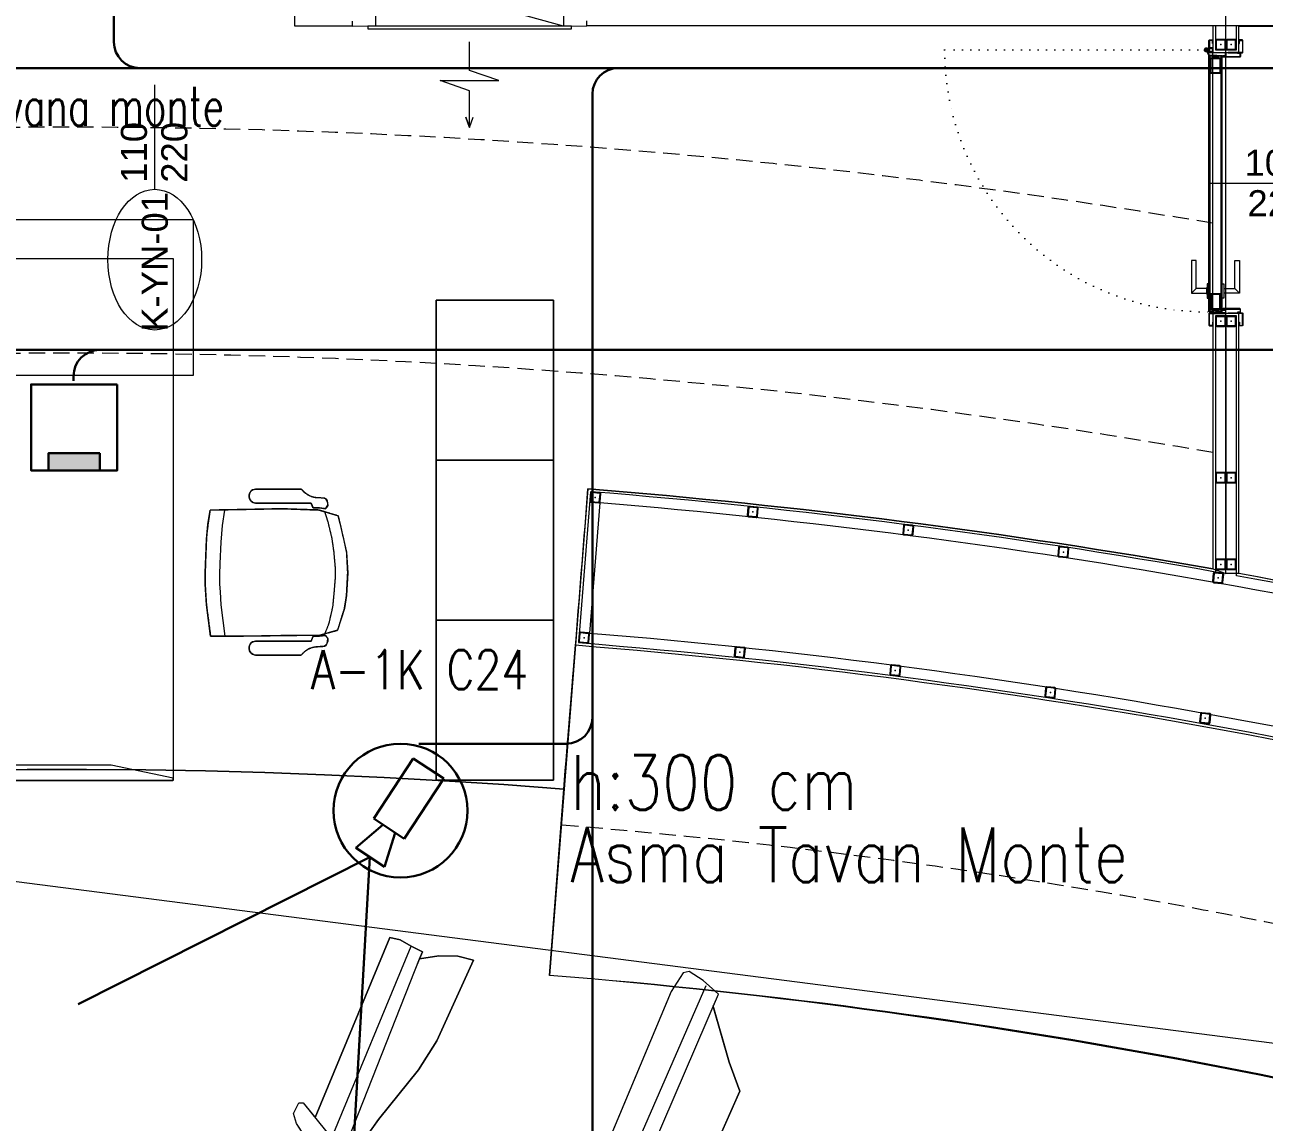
# Model space of a CAD drawing. Extents: x -2050 to 29725, y -1777 to 6820.
# Drawn here: x 4071.9 to 4547.2, y 1943 to 2363.6 of the extents above; entities that cross this region are included whole.
import ezdxf
from ezdxf.enums import TextEntityAlignment as Align

# ---------------------------------------------------------------- set-up
doc = ezdxf.new("R2010")
doc.units = 0
doc.header["$LTSCALE"] = 25
doc.header["$MEASUREMENT"] = 0
doc.linetypes.add('DOT2', pattern=[0.125, 0, -0.125])
doc.linetypes.add('HIDDEN', pattern=[0.375, 0.25, -0.125])
doc.layers.get('0').update_dxf_attribs({"color": 9, "lineweight": 9})
for name, color, linetype, lineweight in [('04', 9, 'Continuous', 9), ('05', 9, 'Continuous', 9), ('06B', 9, 'Continuous', 9), ('06C', 9, 'Continuous', 9), ('06D', 9, 'Continuous', 9), ('10', 9, 'Continuous', 9), ('11', 9, 'Continuous', 9), ('14', 9, 'Continuous', 9), ('20', 9, 'DOT2', 9), ('22', 8, 'Continuous', 9), ('32-ekipman', 9, 'Continuous', 9), ('40', 9, 'Continuous', 9), ('40B', 9, 'Continuous', 9), ('DATA TAVAN', 160, 'Continuous', 30), ('DATA YER', 30, 'Continuous', 30), ('E-DAHİLİ DOME KAMERA', 7, 'Continuous', 30), ('E-DAHİLİ KAMERA', 7, 'Continuous', 30), ('E-DÖŞEME (ŞAP İÇİ) PRİZ KUTUSU', 7, 'Continuous', 30), ('E-YAZI', 7, 'Continuous', 30)]:
    doc.layers.add(name, color=color, linetype=linetype, lineweight=lineweight)
doc.styles.add('Arial', font='arial.ttf', dxfattribs={"height": 2.5})
doc.styles.add('E-YAZI', font='txttw.shx')

# ---------------------------------------------------------------- blocks, each defined once
blk = doc.blocks.new('0_doorno')
blk.add_lwpolyline([(4.5, 0), (12.5, 0)])
blk.add_ellipse((-0.891, 0), major_axis=(-5.391, 0), ratio=0.666667)
at = {"style": 'Arial'}
blk.add_attdef('YUKSEKLIK', text='', height=2, dxfattribs=at).set_placement((5, 12.3), align=Align.TOP_LEFT)
blk.add_attdef('KAPINO', text='', height=2, dxfattribs=at).set_placement((0, 0), align=Align.MIDDLE)
blk.add_attdef('GENISLIK', text='', height=2, dxfattribs=at).set_placement((5, -3.789), align=Align.BOTTOM_LEFT)
blk = doc.blocks.new('Group-322-1')
for p, q in [((384781.331, 69370.2105), (384781.2966, 69370.1597)), ((384781.5743, 69369.9737), (384781.331, 69370.2105)), ((384781.2966, 69370.1597), (384781.2703, 69370.0916)), ((384781.2703, 69370.0916), (384781.2557, 69370.0172)), ((384781.2352, 69370.0373), (384781.1991, 69370.0045)), ((384781.2557, 69370.0172), (384781.2352, 69370.0373)), ((384781.1991, 69370.0045), (384781.1619, 69369.9731)), ((384781.784, 69369.4706), (384781.1997, 69370.004)), ((384781.9623, 69369.3941), (384781.2557, 69370.0169)), ((384781.2557, 69370.0169), (384781.2754, 69369.9991)), ((384781.1619, 69369.9731), (384781.1407, 69369.9383)), ((384781.1407, 69369.9383), (384781.6919, 69369.4347)), ((384781.6545, 69369.8691), (384781.5743, 69369.9737)), ((384781.7823, 69369.6607), (384781.6545, 69369.8691)), ((384781.9441, 69369.4245), (384781.7823, 69369.6607)), ((384781.6228, 69369.4109), (384781.7921, 69369.4695)), ((384781.7921, 69369.4695), (384781.8013, 69369.4647)), ((384781.8013, 69369.4647), (384781.8317, 69369.4193)), ((384781.8241, 69369.4453), (384781.8377, 69369.4563)), ((384781.8377, 69369.4563), (384781.862, 69369.4435)), ((384781.6183, 69369.395), (384781.6228, 69369.4109)), ((384781.8317, 69369.4193), (384781.8727, 69369.4049)), ((384781.862, 69369.4435), (384781.8993, 69369.4183)), ((384781.8993, 69369.4183), (384781.9205, 69369.3851)), ((384781.9863, 69369.3597), (384781.9441, 69369.4245)), ((384781.6494, 69369.3621), (384781.6183, 69369.395)), ((384781.6889, 69369.3595), (384781.6494, 69369.3621)), ((384781.7937, 69369.3845), (384781.6889, 69369.3595)), ((384781.7664, 69369.3807), (384781.9464, 69369.2177)), ((384781.8226, 69369.3912), (384781.7937, 69369.3845)), ((384781.8894, 69369.3631), (384781.8226, 69369.3912)), ((384781.9084, 69369.3622), (384781.8894, 69369.3631)), ((384781.9175, 69369.372), (384781.9084, 69369.3622)), ((384781.9205, 69369.3851), (384781.9175, 69369.372)), ((384781.9692, 69369.3081), (384781.9114, 69369.3606)), ((384781.9659, 69369.2362), (384781.97, 69369.3257)), ((384781.97, 69369.3257), (384781.9863, 69369.3597)), ((384781.9978, 69369.329), (384781.9767, 69369.3483)), ((384782.008, 69369.3088), (384781.9978, 69369.329)), ((384781.9625, 69369.2298), (384782.008, 69369.3088))]:
    blk.add_line(p, q)
blk.add_lwpolyline([(384781.331, 69370.2105), (384781.5743, 69369.9737), (384781.6545, 69369.8691), (384781.7823, 69369.6607), (384781.9441, 69369.4245), (384781.9863, 69369.3597), (384781.9796, 69369.3457), (384781.9978, 69369.329), (384782.008, 69369.3088), (384781.9659, 69369.2362), (384781.9464, 69369.2177), (384781.7687, 69369.3785), (384781.6889, 69369.3595), (384781.6494, 69369.3621), (384781.6183, 69369.395), (384781.6228, 69369.4109), (384781.6919, 69369.4347), (384781.1407, 69369.9383), (384781.1619, 69369.9731), (384781.1991, 69370.0045), (384781.2352, 69370.0373), (384781.2557, 69370.0169), (384781.2703, 69370.0916), (384781.2966, 69370.1597)], close=True)
blk = doc.blocks.new('Group-324-1')
for p, q in [((384781.7733, 69371.0498), (384781.7031, 69371.0121)), ((384782.5366, 69370.3335), (384781.7733, 69371.0498)), ((384781.7031, 69371.0121), (384781.6524, 69370.9735)), ((384782.4941, 69370.2883), (384781.7252, 69371.016)), ((384781.8057, 69371.015), (384782.0321, 69370.9999)), ((384782.0321, 69370.9999), (384782.1497, 69371.0007)), ((384782.1497, 69371.0007), (384782.6141, 69370.5571)), ((384781.6524, 69370.9735), (384781.6499, 69370.9499)), ((384781.6499, 69370.9499), (384781.7011, 69370.8824)), ((384781.7011, 69370.8824), (384782.4371, 69370.2063)), ((384782.6141, 69370.5571), (384782.5545, 69370.4624)), ((384782.5545, 69370.4624), (384782.5076, 69370.3596))]:
    blk.add_line(p, q)
blk.add_lwpolyline([(384782.6141, 69370.5571), (384782.1497, 69371.0007), (384782.0321, 69370.9999), (384781.8107, 69371.0146), (384781.7733, 69371.0498), (384781.7031, 69371.0121), (384781.6524, 69370.9735), (384781.6499, 69370.9499), (384781.7011, 69370.8824), (384782.4371, 69370.2063), (384782.5131, 69370.3555), (384782.5079, 69370.3604), (384782.5545, 69370.4624)], close=True)
blk = doc.blocks.new('p-audi_arac')
at = {"layer": '06D', "lineweight": 0, "flags": 128}
blk.add_lwpolyline([(695.6, 0.8), (-4.4, 0.8), (-4.4, 400.8), (695.6, 400.8)], close=True, dxfattribs=at)
at = {"layer": '04', "xscale": 100, "yscale": 100, "zscale": 100, "rotation": 117.1763778173342}
for name in ['Group-324-1', 'Group-322-1']:
    blk.add_blockref(name, (23745751.03, -31061967.79), dxfattribs=at)
blk = doc.blocks.new('Group-41-1')
for p, q in [((384804.5645, 69162.035), (384804.5645, 69161.585)), ((384805.1779, 69162.035), (384804.5645, 69162.035)), ((384805.1779, 69161.585), (384805.1779, 69162.035)), ((384804.5645, 69161.585), (384805.1779, 69161.585))]:
    blk.add_line(p, q)
at = {"flags": 128}
blk.add_lwpolyline([(384804.5645, 69162.035), (384805.1779, 69162.035), (384805.1779, 69161.585), (384804.5645, 69161.585)], close=True, dxfattribs=at)
blk = doc.blocks.new('Group-42-1')
at = {"layer": '05', "color": 7}
for p in [(-1.2267, 0), (-0.6133, 0), (0, 0)]:
    blk.add_blockref('Group-41-1', p, dxfattribs=at)
blk = doc.blocks.new('Group-258-1')
at = {"linetype": 'Continuous'}
for p, q in [((384800.0983, 69164.505), (384800.0936, 69164.5084)), ((384800.71, 69164.505), (384800.7146, 69164.5084)), ((384800.2257, 69164.3995), (384800.1668, 69164.4084)), ((384800.2892, 69164.3936), (384800.2257, 69164.3995)), ((384800.3717, 69164.3904), (384800.2892, 69164.3936)), ((384800.4137, 69164.389), (384800.3717, 69164.3904)), ((384800.4502, 69164.389), (384800.4137, 69164.389)), ((384800.4792, 69164.3908), (384800.4502, 69164.389)), ((384800.5299, 69164.394), (384800.4792, 69164.3908)), ((384800.5895, 69164.4019), (384800.5299, 69164.394)), ((384800.6491, 69164.4097), (384800.5895, 69164.4019))]:
    blk.add_line(p, q, dxfattribs=at)
at = {"linetype": 'Continuous', "flags": 128}
for points in [[(384800.0862, 69164.6997), (384800.0862, 69164.6409), (384800.0862, 69164.6409)], [(384800.722, 69164.6997), (384800.722, 69164.6409), (384800.722, 69164.6409)], [(384800.0862, 69164.6409), (384800.0862, 69164.5259), (384800.0862, 69164.6409)], [(384800.1395, 69164.5259), (384800.1395, 69164.6409), (384800.1395, 69164.6409)], [(384800.6687, 69164.5259), (384800.6687, 69164.6409), (384800.6687, 69164.6409)], [(384800.722, 69164.6409), (384800.722, 69164.5259), (384800.722, 69164.6409)], [(384800.0862, 69164.5259), (384800.0862, 69164.5259), (384800.087, 69164.52)], [(384800.0862, 69164.5259), (384800.087, 69164.52), (384800.087, 69164.52)], [(384800.087, 69164.52), (384800.087, 69164.52), (384800.0892, 69164.5143)], [(384800.087, 69164.52), (384800.0892, 69164.5143), (384800.0892, 69164.5143)], [(384800.0892, 69164.5143), (384800.0892, 69164.5143), (384800.0929, 69164.5094)], [(384800.0892, 69164.5143), (384800.0936, 69164.5084), (384800.0929, 69164.5094)], [(384800.0977, 69164.5054), (384800.0977, 69164.5054), (384800.1034, 69164.5026)], [(384800.0977, 69164.5054), (384800.1034, 69164.5026), (384800.1034, 69164.5026)], [(384800.1034, 69164.5026), (384800.1034, 69164.5026), (384800.1096, 69164.5011)], [(384800.1034, 69164.5026), (384800.1096, 69164.5011), (384800.1096, 69164.5011)], [(384800.1096, 69164.5011), (384800.1096, 69164.5011), (384800.1161, 69164.5011)], [(384800.1096, 69164.5011), (384800.1161, 69164.5011), (384800.1161, 69164.5011)], [(384800.1161, 69164.5011), (384800.1161, 69164.5011), (384800.1223, 69164.5026)], [(384800.1161, 69164.5011), (384800.1223, 69164.5026), (384800.1223, 69164.5026)], [(384800.1223, 69164.5026), (384800.1223, 69164.5026), (384800.128, 69164.5054)], [(384800.1223, 69164.5026), (384800.128, 69164.5054), (384800.128, 69164.5054)], [(384800.128, 69164.5054), (384800.128, 69164.5054), (384800.1328, 69164.5094)], [(384800.128, 69164.5054), (384800.1328, 69164.5094), (384800.1328, 69164.5094)], [(384800.1328, 69164.5094), (384800.1328, 69164.5094), (384800.1365, 69164.5143)], [(384800.1328, 69164.5094), (384800.1365, 69164.5143), (384800.1365, 69164.5143)], [(384800.1365, 69164.5143), (384800.1365, 69164.5143), (384800.1387, 69164.52)], [(384800.1365, 69164.5143), (384800.1387, 69164.52), (384800.1387, 69164.52)], [(384800.1387, 69164.52), (384800.1387, 69164.52), (384800.1395, 69164.5259)], [(384800.1387, 69164.52), (384800.1395, 69164.5259), (384800.1395, 69164.5259)], [(384800.6695, 69164.52), (384800.6695, 69164.52), (384800.6687, 69164.5259)], [(384800.6695, 69164.52), (384800.6687, 69164.5259), (384800.6687, 69164.5259)], [(384800.6718, 69164.5143), (384800.6718, 69164.5143), (384800.6695, 69164.52)], [(384800.6718, 69164.5143), (384800.6695, 69164.52), (384800.6695, 69164.52)], [(384800.6754, 69164.5094), (384800.6754, 69164.5094), (384800.6718, 69164.5143)], [(384800.6754, 69164.5094), (384800.6718, 69164.5143), (384800.6718, 69164.5143)], [(384800.6802, 69164.5054), (384800.6802, 69164.5054), (384800.6754, 69164.5094)], [(384800.6802, 69164.5054), (384800.6754, 69164.5094), (384800.6754, 69164.5094)], [(384800.6859, 69164.5026), (384800.6859, 69164.5026), (384800.6802, 69164.5054)], [(384800.6859, 69164.5026), (384800.6802, 69164.5054), (384800.6802, 69164.5054)], [(384800.6922, 69164.5011), (384800.6922, 69164.5011), (384800.6859, 69164.5026)], [(384800.6922, 69164.5011), (384800.6859, 69164.5026), (384800.6859, 69164.5026)], [(384800.6986, 69164.5011), (384800.6986, 69164.5011), (384800.6922, 69164.5011)], [(384800.6986, 69164.5011), (384800.6922, 69164.5011), (384800.6922, 69164.5011)], [(384800.7048, 69164.5026), (384800.7048, 69164.5026), (384800.6986, 69164.5011)], [(384800.7048, 69164.5026), (384800.6986, 69164.5011), (384800.6986, 69164.5011)], [(384800.7105, 69164.5054), (384800.7105, 69164.5054), (384800.7048, 69164.5026)], [(384800.7105, 69164.5054), (384800.7048, 69164.5026), (384800.7048, 69164.5026)], [(384800.719, 69164.5143), (384800.7146, 69164.5084), (384800.7153, 69164.5094)], [(384800.719, 69164.5143), (384800.719, 69164.5143), (384800.7153, 69164.5094)], [(384800.7213, 69164.52), (384800.7213, 69164.52), (384800.719, 69164.5143)], [(384800.7213, 69164.52), (384800.719, 69164.5143), (384800.719, 69164.5143)], [(384800.722, 69164.5259), (384800.722, 69164.5259), (384800.7213, 69164.52)], [(384800.722, 69164.5259), (384800.7213, 69164.52), (384800.7213, 69164.52)]]:
    blk.add_lwpolyline(points, close=True, dxfattribs=at)
at = {"linetype": 'Continuous'}
for points in [[(384800.3272, 69164.8751), (384800.2792, 69164.8644), (384800.2312, 69164.8536)], [(384800.4074, 69164.8792), (384800.3673, 69164.8772), (384800.3272, 69164.8751)], [(384800.4932, 69164.8746), (384800.4503, 69164.8769), (384800.4074, 69164.8792)], [(384800.5432, 69164.8666), (384800.5182, 69164.8706), (384800.4932, 69164.8746)], [(384800.6271, 69164.8405), (384800.5851, 69164.8535), (384800.5432, 69164.8666)], [(384800.1886, 69164.8426), (384800.1775, 69164.8055), (384800.1663, 69164.7685)], [(384800.2312, 69164.8536), (384800.2099, 69164.8481), (384800.1886, 69164.8426)], [(384800.2746, 69164.8191), (384800.2429, 69164.8115), (384800.2113, 69164.8039)], [(384800.3252, 69164.8264), (384800.2999, 69164.8227), (384800.2746, 69164.8191)], [(384800.3841, 69164.8318), (384800.3546, 69164.8291), (384800.3252, 69164.8264)], [(384800.4307, 69164.8318), (384800.4074, 69164.8318), (384800.3841, 69164.8318)], [(384800.4872, 69164.8271), (384800.4589, 69164.8295), (384800.4307, 69164.8318)], [(384800.5356, 69164.8225), (384800.5114, 69164.8248), (384800.4872, 69164.8271)], [(384800.5919, 69164.8096), (384800.5638, 69164.8161), (384800.5356, 69164.8225)], [(384800.6454, 69164.7717), (384800.6363, 69164.8061), (384800.6271, 69164.8405)], [(384800.1182, 69164.7571), (384800.1184, 69164.788), (384800.1261, 69164.8013), (384800.1481, 69164.8026)], [(384800.1481, 69164.8026), (384800.1523, 69164.8031), (384800.1616, 69164.7937)], [(384800.1585, 69164.7715), (384800.1583, 69164.7588), (384800.158, 69164.7461)], [(384800.1616, 69164.7937), (384800.1601, 69164.7826), (384800.1585, 69164.7715)], [(384800.1663, 69164.7685), (384800.1639, 69164.6975), (384800.1616, 69164.6266)], [(384800.2113, 69164.8039), (384800.1911, 69164.7972), (384800.1708, 69164.7905)], [(384800.637, 69164.7924), (384800.6046, 69164.8075), (384800.5919, 69164.8096)], [(384800.6491, 69164.4746), (384800.6472, 69164.6232), (384800.6454, 69164.7717)], [(384800.6601, 69164.8026), (384800.656, 69164.8031), (384800.6466, 69164.7937)], [(384800.6466, 69164.7937), (384800.6482, 69164.7826), (384800.6497, 69164.7715)], [(384800.6497, 69164.7715), (384800.65, 69164.7588), (384800.6502, 69164.7461)], [(384800.69, 69164.7571), (384800.6898, 69164.788), (384800.6822, 69164.8013), (384800.6601, 69164.8026)], [(384800.0854, 69164.7011), (384800.1126, 69164.7212), (384800.1182, 69164.7571)], [(384800.158, 69164.7461), (384800.1488, 69164.7423), (384800.1395, 69164.7385)], [(384800.1395, 69164.7385), (384800.1395, 69164.6897), (384800.1395, 69164.6409)], [(384800.6502, 69164.7461), (384800.6595, 69164.7423), (384800.6687, 69164.7385)], [(384800.6687, 69164.7385), (384800.6687, 69164.6897), (384800.6687, 69164.6409)], [(384800.7229, 69164.7011), (384800.6957, 69164.7212), (384800.69, 69164.7571)], [(384800.1616, 69164.6266), (384800.1642, 69164.4892), (384800.1668, 69164.3518)], [(384800.6491, 69164.3531), (384800.6491, 69164.4138), (384800.6491, 69164.4746)], [(384800.1668, 69164.3518), (384800.2302, 69164.3409), (384800.278, 69164.3374)], [(384800.5299, 69164.3374), (384800.5895, 69164.3452), (384800.6491, 69164.3531)], [(384800.278, 69164.3374), (384800.3427, 69164.3349), (384800.4074, 69164.3324)], [(384800.4074, 69164.3324), (384800.4288, 69164.3324), (384800.4502, 69164.3324)], [(384800.4502, 69164.3324), (384800.4901, 69164.3349), (384800.5299, 69164.3374)]]:
    blk.add_open_spline(points, degree=2, dxfattribs=at)
at = {"layer": '40'}
blk.add_lwpolyline([(384800.6491, 69164.3531), (384800.5895, 69164.3452), (384800.5299, 69164.3374), (384800.4502, 69164.3324), (384800.4074, 69164.3324), (384800.3427, 69164.3349), (384800.278, 69164.3374), (384800.2222, 69164.3433), (384800.1668, 69164.3518), (384800.1642, 69164.4892), (384800.1616, 69164.6266), (384800.1639, 69164.6975), (384800.1663, 69164.7685), (384800.1732, 69164.7913), (384800.1886, 69164.8426), (384800.3272, 69164.8751), (384800.4074, 69164.8792), (384800.4932, 69164.8746), (384800.5432, 69164.8666), (384800.6271, 69164.8405), (384800.6454, 69164.7717), (384800.6472, 69164.6232), (384800.6491, 69164.4746), (384800.6491, 69164.4097)], close=True, dxfattribs=at)
for points in [[(384800.1395, 69164.7385), (384800.158, 69164.7461), (384800.1583, 69164.7588), (384800.1585, 69164.7715), (384800.1616, 69164.7937), (384800.1481, 69164.8026, 0.293897), (384800.1206, 69164.7899), (384800.1182, 69164.7571, -0.205), (384800.0854, 69164.7011), (384800.0862, 69164.6997), (384800.0862, 69164.5259, 0.937941), (384800.1395, 69164.5259)], [(384800.6687, 69164.7385), (384800.6502, 69164.7461), (384800.65, 69164.7588), (384800.6497, 69164.7715), (384800.6466, 69164.7937), (384800.6601, 69164.8026, -0.293897), (384800.6877, 69164.7899), (384800.69, 69164.7571, 0.205), (384800.7229, 69164.7011), (384800.722, 69164.6997), (384800.722, 69164.5259, -0.937941), (384800.6687, 69164.5259)]]:
    blk.add_lwpolyline(points, format="xyb", close=True, dxfattribs=at)
blk = doc.blocks.new('p-ma-audi')
for p, q in [((-7.57, 155.19), (-7.57, 200)), ((-85.7, 155.19), (-7.57, 155.19))]:
    blk.add_line(p, q)
at = {"flags": 128}
for points in [[(-7.57, 200), (-7.57, 214.96), (-93.45, 214.96), (-93.45, 155.19), (-85.7, 155.19)], [(-85.7, 0.04), (-85.7, 0.94), (-61.93, 5.88), (-23.62, 5.88), (0, 0.73), (0, 0), (-85.67, 0)]]:
    blk.add_lwpolyline(points, dxfattribs=at)
for points in [[(-85.7, 200), (-85.7, 0), (0, 0), (0, 200), (-85.7, 200)], [(-85.7, 200), (-85.7, 0), (0, 0), (0, 200)]]:
    blk.add_lwpolyline(points, close=True, dxfattribs=at)
blk = doc.blocks.new('gr-p-barel kilitli kapı kolu')
at = {"flags": 128}
for points in [[(-0.9, 0.8), (-0.9, 4.9), (-11.7, 4.9), (-11.7, 6.7), (0.9, 6.7), (0.9, 0.8)], [(-0.8, 5), (0.8, 6.6)]]:
    blk.add_lwpolyline(points, dxfattribs=at)
blk.add_lwpolyline([(-2.75, 0), (-2.75, 0.7), (2.75, 0.7), (2.75, 0)])
blk.add_lwpolyline([(-1.3, 0.7), (1.3, 0.7), (1.3, 0.8), (-1.3, 0.8)], close=True)
blk = doc.blocks.new('prf-scr2')
at = {"linetype": 'DOT2', "ltscale": 10}
blk.add_line((0, 0.19), (0, -1.06), dxfattribs=at)
for p, q in [((0.09, -0.24), (-0.09, -0.2)), ((-0.09, -0.24), (0.09, -0.28)), ((0.09, -0.32), (-0.09, -0.28)), ((-0.09, -0.32), (0.09, -0.36)), ((0.09, -0.4), (-0.09, -0.36)), ((-0.09, -0.4), (0.09, -0.44)), ((0.09, -0.48), (-0.09, -0.44)), ((-0.09, -0.48), (0.09, -0.52)), ((0.09, -0.56), (-0.09, -0.52)), ((-0.09, -0.56), (0.09, -0.6)), ((0.09, -0.64), (-0.09, -0.6)), ((-0.09, -0.64), (0.09, -0.68)), ((0.09, -0.72), (-0.09, -0.68)), ((-0.09, -0.72), (0.09, -0.76)), ((0.06, -0.84), (-0.08, -0.76)), ((-0.07, -0.8), (0.06, -0.84)), ((0.09, -0.17), (0, -0.15)), ((0, -0.18), (0.09, -0.2))]:
    blk.add_line(p, q)
blk.add_lwpolyline([(0.23, 0), (-0.23, 0), (-0.23, -0.01), (-0.12, -0.14), (0.12, -0.14), (0.23, -0.01), (0.23, 0)], close=True)
for points in [[(0.23, -0.01), (-0.23, -0.01)], [(-0.09, -0.14), (-0.09, -0.2), (-0.12, -0.22), (-0.12, -0.23), (-0.09, -0.24), (-0.09, -0.28), (-0.12, -0.3), (-0.12, -0.31), (-0.09, -0.32), (-0.09, -0.36), (-0.12, -0.38), (-0.12, -0.39), (-0.09, -0.4), (-0.09, -0.44), (-0.12, -0.46), (-0.12, -0.46), (-0.09, -0.48), (-0.09, -0.52), (-0.12, -0.54), (-0.12, -0.54), (-0.09, -0.56), (-0.09, -0.6), (-0.12, -0.62), (-0.12, -0.62), (-0.09, -0.64), (-0.09, -0.68), (-0.12, -0.69), (-0.12, -0.7), (-0.09, -0.72), (-0.09, -0.73), (-0.08, -0.76), (-0.1, -0.77), (-0.1, -0.78), (-0.07, -0.8), (-0.01, -0.94), (0, -0.95), (0.01, -0.94), (0.08, -0.76), (0.09, -0.76), (0.12, -0.74), (0.12, -0.73), (0.09, -0.72), (0.09, -0.68), (0.12, -0.66), (0.12, -0.66), (0.09, -0.64), (0.09, -0.6), (0.12, -0.58), (0.12, -0.58), (0.09, -0.56), (0.09, -0.52), (0.12, -0.5), (0.12, -0.5), (0.09, -0.48), (0.09, -0.44), (0.12, -0.43), (0.12, -0.42), (0.09, -0.4), (0.09, -0.36), (0.12, -0.35), (0.12, -0.34), (0.09, -0.32), (0.09, -0.28), (0.12, -0.27), (0.12, -0.26), (0.09, -0.24), (0.09, -0.2), (0.12, -0.19), (0.12, -0.18), (0.09, -0.17), (0.09, -0.14)]]:
    blk.add_lwpolyline(points)
blk = doc.blocks.new('K-SAC-01')
at = {"layer": '10'}
for points in [[(-4.6, 11.2, -0.414214), (-4.5, 11.3), (-0.1, 11.3, -0.414214), (0, 11.2), (0, 5.9), (0.2, 5.9), (0.2, 11.2, 0.414214), (-0.1, 11.5), (-4.5, 11.5, 0.414214), (-4.8, 11.2), (-4.8, 10.3, 0.414214), (-4.5, 10), (-3.4, 10), (-3.4, 10.2), (-4.5, 10.2, -0.414214), (-4.6, 10.3)], [(0.2, 10.3, -0.414214), (0.5, 10.6), (1.5, 10.6, -0.414214), (1.8, 10.3), (1.8, 3.9, -0.414214), (1.5, 3.6, -0.414214), (1.2, 3.9), (1.2, 4.8), (0.2, 4.8), (0.2, -1.2, -0.414214), (-0.1, -1.5), (-4.5, -1.5, -0.414214), (-4.8, -1.2), (-4.8, -0.3, -0.414214), (-4.5, 0), (-3.4, 0), (-3.4, -0.2), (-4.5, -0.2, 0.414214), (-4.6, -0.3), (-4.6, -1.2, 0.414214), (-4.5, -1.3), (-0.1, -1.3, 0.414214), (0, -1.2), (0, 5), (1.4, 5), (1.4, 3.9, 0.414214), (1.5, 3.8, 0.414214), (1.6, 3.9), (1.6, 10.3, 0.414214), (1.5, 10.4), (0.5, 10.4, 0.414214), (0.4, 10.3), (0.4, 9.4), (0.2, 9.4)], [(99.8, 10.3, 0.414214), (99.5, 10.6), (98.5, 10.6, 0.414214), (98.2, 10.3), (98.2, 3.9, 0.414214), (98.5, 3.6, 0.414214), (98.8, 3.9), (98.8, 4.8), (99.8, 4.8), (99.8, -1.2, 0.414214), (100.1, -1.5), (104.5, -1.5, 0.414214), (104.8, -1.2), (104.8, -0.3, 0.414214), (104.5, 0), (103.4, 0), (103.4, -0.2), (104.5, -0.2, -0.414214), (104.6, -0.3), (104.6, -1.2, -0.414214), (104.5, -1.3), (100.1, -1.3, -0.414214), (100, -1.2), (100, 5), (98.6, 5), (98.6, 3.9, -0.414214), (98.5, 3.8, -0.414214), (98.4, 3.9), (98.4, 10.3, -0.414214), (98.5, 10.4), (99.5, 10.4, -0.414214), (99.6, 10.3), (99.6, 9.4), (99.8, 9.4)], [(104.6, 11.2, 0.414214), (104.5, 11.3), (100.1, 11.3, 0.414214), (100, 11.2), (100, 5.9), (99.8, 5.9), (99.8, 11.2, -0.414214), (100.1, 11.5), (104.5, 11.5, -0.414214), (104.8, 11.2), (104.8, 10.3, -0.414214), (104.5, 10), (103.4, 10), (103.4, 10.2), (104.5, 10.2, 0.414214), (104.6, 10.3)], [(-0.38, -2.01), (1, -1.37), (1, 1.5), (1.2, 1.5), (1.2, -1.5), (-0.27, -2.18, -14.796002)]]:
    blk.add_lwpolyline(points, format="xyb", close=True, dxfattribs=at)
for points in [[(98.8, 0.15), (98.8, 2.15), (99.1, 2.15), (99.1, 3.19), (1.5, 3.19), (1.5, 2.15), (1.8, 2.15), (1.8, 0.15), (1.5, 0.15), (1.5, 1.85), (1.2, 1.85), (1.2, 3.49), (99.4, 3.49), (99.4, 1.85), (99.1, 1.85), (99.1, 0.15)], [(98.8, 2.15), (98.8, 0.15), (99.4, 0.15), (99.4, -1.5), (1.2, -1.5), (1.2, 0.15), (1.8, 0.15), (1.8, 2.15), (2.1, 2.15), (2.1, -0.15), (1.5, -0.15), (1.5, -1.2), (99.1, -1.2), (99.1, -0.15), (98.5, -0.15), (98.5, 2.15), (98.8, 2.15)]]:
    blk.add_lwpolyline(points, dxfattribs=at)
for points in [[(2.1, 3), (8.1, 3), (8.1, -1), (2.1, -1)], [(2.4, 2.7), (7.8, 2.7), (7.8, -0.7), (2.4, -0.7)], [(98.5, 3), (92.5, 3), (92.5, -1), (98.5, -1)], [(98.2, 2.7), (92.8, 2.7), (92.8, -0.7), (98.2, -0.7)]]:
    blk.add_lwpolyline(points, close=True, dxfattribs=at)
blk.add_circle((-0.95, -2.5), 0.55, dxfattribs=at)
at = {"layer": '20', "linetype": 'HIDDEN'}
for points in [[(-0.2, -1.3), (-0.2, 0), (-1.7, 0), (-1.7, -1.3)], [(-0.4, -1.99), (-0.4, -0.2), (-1.5, -0.2), (-1.5, -1.99)]]:
    blk.add_lwpolyline(points, dxfattribs=at)
at = {"layer": '20'}
blk.add_lwpolyline([(-0.95, -2.5), (-0.95, -102.85)], dxfattribs=at)
blk.add_arc((-0.95, -2.5), 100.35, 270, 1.5131, dxfattribs=at)
at = {"layer": '06B'}
blk.add_blockref('gr-p-barel kilitli kapı kolu', (91.4, 3.51), dxfattribs=at)
at = {"layer": '06B', "xscale": -1, "rotation": 180}
blk.add_blockref('gr-p-barel kilitli kapı kolu', (91.4, -1.51), dxfattribs=at)
at = {"layer": '10', "xscale": -1, "rotation": 90}
blk.add_blockref('prf-scr2', (1.5, 1), dxfattribs=at)
at = {"layer": '10', "rotation": 270}
blk.add_blockref('prf-scr2', (99.1, 1.22), dxfattribs=at)
blk = doc.blocks.new('Prf-40x40')
for points in [[(1.5, -2), (-1.5, -2, -0.414214), (-2, -1.5), (-2, 1.5, -0.414214), (-1.5, 2), (1.5, 2, -0.414214), (2, 1.5), (2, -1.5, -0.414214)], [(1.5, -1.7), (-1.5, -1.7, -0.414214), (-1.7, -1.5), (-1.7, 1.5, -0.414214), (-1.5, 1.7), (1.5, 1.7, -0.414214), (1.7, 1.5), (1.7, -1.5, -0.414214)]]:
    blk.add_lwpolyline(points, format="xyb", close=True)
blk.add_point((0, 0))
blk = doc.blocks.new('p-krt-yangindolabi_vw')
at = {"linetype": 'Continuous'}
blk.add_lwpolyline([(-37.41, 54.8), (-36, 58.78), (-36, 44.76), (-47.25, 40.82), (-24.75, 40.82), (-36, 36.88), (-36, 25.98)], dxfattribs=at)
for points in [[(-36, 58.78), (-37.41, 54.8)], [(-36, 58.78), (-34.59, 54.8)]]:
    blk.add_lwpolyline(points)
for points in [[(-72, 20), (-75, 20), (-75, 21), (3, 21), (3, 20)], [(-72, 0), (0, 0), (0, 20), (-72, 20)], [(0, 20), (-72, 0), (0, 0)]]:
    blk.add_lwpolyline(points, close=True)
blk = doc.blocks.new('p-zemin kat')
at = {"layer": '06D'}
for points in [[(4532.5, 2357.5), (4532.5, 2363)], [(4532.5, 2248.5), (4532.5, 2158.29)]]:
    blk.add_lwpolyline(points, dxfattribs=at)
blk.add_lwpolyline([(4762.5, 2096.54, 0.047625), (4292.46, 2180.34), (4288.5, 2130.49, -0.050892), (4780.05, 2039.53, -0.049178)], format="xyb", dxfattribs=at)
at = {"layer": '11'}
for points in [[(4197.5, 2363), (4287.5, 2363.15)], [(4527.5, 2363), (4527.5, 2353), (4537.5, 2353), (4537.5, 2363)], [(4528.5, 2363), (4528.5, 2354), (4536.5, 2354), (4536.5, 2363)]]:
    blk.add_lwpolyline(points, dxfattribs=at)
for points in [[(4762.5, 2101.73, 0.022939), (4537.5, 2153.27), (4537.5, 2230), (4537.5, 2230), (4537.5, 2253), (4527.5, 2253), (4527.5, 2240), (4527.5, 2240), (4527.5, 2230), (4527.5, 2230), (4527.5, 2155.06, 0.024009), (4287.87, 2185.72), (4283.12, 2125.91, -0.05155), (4780.05, 2034.32, -0.05155)], [(4762.5, 2100.69, 0.02305), (4536.5, 2152.43), (4536.5, 2230), (4536.5, 2252), (4528.5, 2252), (4528.5, 2240), (4528.5, 2230), (4528.5, 2153.87, 0.024028), (4288.79, 2184.65), (4284.2, 2126.83, -0.051333), (4779.25, 2035.6, -0.051333)]]:
    blk.add_lwpolyline(points, format="xyb", dxfattribs=at)
at = {"layer": '14'}
for points in [[(4197.5, 2365), (4197.5, 2363), (4175.5, 2363), (4175.5, 2382), (4180.5, 2382), (4180.5, 2562), (4199.5, 2562), (4199.5, 2492), (4300.5, 2492), (4300.5, 2517), (4730.5, 2517), (4730.5, 2783), (4300.5, 2783), (4300.5, 2803), (4199.5, 2803), (4199.5, 2668), (4180.5, 2668), (4180.5, 2808), (4175.5, 2808), (4175.5, 2825)], [(4782.5, 2365), (4782.5, 2363.15), (4287.5, 2363.15), (4287.5, 2365.15)]]:
    blk.add_lwpolyline(points, dxfattribs=at)
at = {"layer": '20', "linetype": 'HIDDEN', "lineweight": 0}
blk.add_arc((4088.57, -323.37), 2647.53, 80.45701, 156.55486, dxfattribs=at)
at = {"layer": '40'}
for points in [[(4537.5, 2153.27), (4537.5, 2253), (4527.5, 2253), (4527.5, 2353), (4537.5, 2353), (4537.5, 2363), (4760.5, 2363), (4760.5, 2102.28, 0.022733), (4537.5, 2153.27)], [(4780.58, 1901.49, 0.055627), (4273.07, 1999.31), (4283.12, 2125.91, -0.05155), (4780.05, 2034.32)], [(1851.16, 326.92), (3319.5, 326.92), (3319.5, 343), (3280.52, 343), (3280.5, 427), (3319.5, 427), (3319.5, 570), (4025.5, 570), (4025.5, 427), (4064.5, 427), (4064.5, 343), (3980.5, 343), (3980.5, 326.92), (4680.5, 326.92), (4680.5, 427), (4780.58, 427), (4780.58, 1901.49, 0.054196), (4273.07, 1999.31), (4278.59, 2070.68, 0.306949), (1935.27, 740.05), (1999.45, 708.36, 0.043245), (1856.49, 345)]]:
    blk.add_lwpolyline(points, format="xyb", close=True, dxfattribs=at)
at = {"layer": '40B'}
blk.add_lwpolyline([(1935.27, 740.05, -0.306949), (4278.59, 2070.68, 0.001238), (4287.87, 2185.72, -0.024009), (4527.5, 2155.06), (4532.5, 2153.27), (4532.5, 2372.5), (4200, 2372.5), (3990, 2372.5), (3990, 2405), (3287.33, 2405), (3287.33, 2825), (2222.5, 2825)], format="xyb", dxfattribs=at)
for points in [[(4532.5, 2156.79), (4532.5, 2372.5), (4782.5, 2372.5), (4782.5, 2102.28), (4762.5, 2102.28), (4760.5, 2102.28, 0.022733), (4537.5, 2153.27), (4532.5, 2153.27)], [(3364.5, 343), (3319.5, 343), (3319.5, 320), (1719.67, 320), (1719.67, 326.92), (1719.56, 328.25, -0.047611), (1885.58, 764.59), (1935.27, 740.05, -0.306949), (4278.59, 2070.68), (4283.12, 2125.91, -0.05155), (4780.05, 2034.32), (4787.5, 2034.32), (4787.5, 320), (4025.5, 320), (4025.5, 570), (3319.5, 570), (3319.5, 427), (3364.5, 427), (3364.5, 343)]]:
    blk.add_lwpolyline(points, format="xyb", close=True, dxfattribs=at)
at = {"rotation": 270}
blk.add_blockref('K-SAC-01', (4527.5, 2353), dxfattribs=at)
at = {"layer": '10', "xscale": -1}
for p in [(4530.5, 2356), (4534.5, 2356), (4530.5, 2250), (4534.5, 2250), (4530.5, 2190), (4534.5, 2190), (4530.5, 2156.79), (4534.5, 2156.79)]:
    blk.add_blockref('Prf-40x40', p, dxfattribs=at)
at = {"layer": '10', "xscale": -0.9999999999999998, "rotation": 354.7956545094888}
for p in [(4290.67, 2182.47), (4351.07, 2176.92), (4410.68, 2169.95), (4470.16, 2161.53), (4529.51, 2151.64), (4286.36, 2128.68), (4346.1, 2123.14), (4405.72, 2116.17), (4465.2, 2107.75), (4524.55, 2097.85)]:
    blk.add_blockref('Prf-40x40', p, dxfattribs=at)
at = {"layer": '32-ekipman', "xscale": -1, "rotation": 180}
blk.add_blockref('p-krt-yangindolabi_vw', (4278.5, 2383), dxfattribs=at)
blk = doc.blocks.new('10_DÖŞEME (ŞAP İÇİ) PRİZ KUTUSU')
at = {"layer": 'E-DÖŞEME (ŞAP İÇİ) PRİZ KUTUSU'}
blk.add_hatch(color=5, dxfattribs=at).paths.add_polyline_path([(0.734, 0.216), (0.734, 0.706), (-0.734, 0.706), (-0.734, 0.216)])
at = {"layer": 'E-DÖŞEME (ŞAP İÇİ) PRİZ KUTUSU', "color": 5}
for points in [[(1.224, 2.664), (1.224, 0.216), (-1.224, 0.216), (-1.224, 2.664)], [(0.734, 0.706), (0.734, 0.216), (-0.734, 0.216), (-0.734, 0.706)]]:
    blk.add_lwpolyline(points, close=True, dxfattribs=at)
blk = doc.blocks.new('100_DAHİLİ DOME KAMERA')
at = {"layer": 'E-DAHİLİ DOME KAMERA', "color": 4}
for p, q in [((-1.936, 0.715), (-1.936, -0.689)), ((0.82, 0.715), (-1.936, 0.715)), ((0.82, -0.689), (0.82, 0.715)), ((0.82, 0.294), (2.131, 0.668)), ((2.131, 0.668), (2.131, -0.643)), ((0.82, -0.268), (2.131, -0.643)), ((-1.936, -0.689), (0.82, -0.689))]:
    blk.add_line(p, q, dxfattribs=at)
at = {"layer": 'E-DAHİLİ DOME KAMERA', "color": 4, "linetype": 'Continuous'}
blk.add_circle((0, 0), 2.566, dxfattribs=at)
at = {"layer": 'E-DAHİLİ KAMERA', "color": 4}
for q in [(12.981, 6.264), (12.981, -6.264)]:
    blk.add_line((2.131, 0), q, dxfattribs=at)

msp = doc.modelspace()

# ---------------------------------------------------------------- linework, layer by layer
at = {"layer": '06C', "linetype": 'Continuous', "lineweight": 0}
msp.add_lwpolyline([(4283.12, 2125.91), (4273.07, 1999.31)], dxfattribs=at)
msp.add_arc((4088.57, -323.37), 2330, 72.7227, 85.45844, dxfattribs=at)
at = {"layer": '20', "linetype": 'HIDDEN', "lineweight": 0}
msp.add_lwpolyline([(1754.32, 730, -0.342283), (4527.5, 2199.66, -0.342283)], format="xyb", dxfattribs=at)
at = {"layer": '20', "linetype": 'HIDDEN'}
msp.add_lwpolyline([(4277.64, 2056.86, -0.053744), (4780.58, 1961.88, -0.051764)], format="xyb", dxfattribs=at)
at = {"layer": 'DATA TAVAN'}
for p, q in [((4106.11, 2706.13), (4106.11, 2356.97)), ((4373.92, 2346.97), (3688.99, 2346.97)), ((4636.57, 2346.97), (4299.56, 2346.97)), ((4289.56, 2336.97), (4289.56, 2179.78)), ((4289.56, 2188.44), (4289.56, 1820.06)), ((4279.57, 2088.1), (4223, 2088.05))]:
    msp.add_line(p, q, dxfattribs=at)
for centre, start, end in [((4116.11, 2356.97), 180, 270), ((4299.56, 2336.97), 90, 180), ((4279.56, 2098.1), 270.0432, 0)]:
    msp.add_arc(centre, 10, start, end, dxfattribs=at)
at = {"layer": 'DATA YER'}
for p, q in [((4102.12, 2238.96), (3908.24, 2238.96)), ((4646.57, 2238.96), (4100.61, 2238.96)), ((4090.61, 2227.09), (4090.61, 2228.96))]:
    msp.add_line(p, q, dxfattribs=at)
msp.add_arc((4100.61, 2228.96), 10, 90, 180, dxfattribs=at)

# ---------------------------------------------------------------- block references
at = {"layer": '04', "rotation": 172.6899395192608}
msp.add_blockref('p-audi_arac', (4622.37, 1965.03), dxfattribs=at)
at = {"layer": '05', "color": 7, "xscale": -1}
msp.add_blockref('p-ma-audi', (4043.06, 2074), dxfattribs=at)
at = {"layer": '05', "color": 7, "xscale": 100, "yscale": 100, "zscale": 100, "rotation": 270}
msp.add_blockref('Group-42-1', (-6911928.78, 38482591.84), dxfattribs=at)
at = {"layer": '05', "color": 7, "extrusion": (0, 0, -1), "xscale": -100, "yscale": 100, "zscale": -100, "rotation": 90}
msp.add_blockref('Group-258-1', (6912292.16, 38482194.26), dxfattribs=at)
at = {"layer": '10'}
msp.add_blockref('p-zemin kat', (0, 0), dxfattribs=at)
at = {"layer": '22'}
ref = msp.add_blockref('0_doorno', (4121.77, 2278.03), dxfattribs=dict(at, xscale=5, yscale=5, zscale=5, rotation=90))
ref.add_attrib('KAPINO', 'K-YN-01', dxfattribs={"layer": '0', "height": 10, "rotation": 90, "style": 'Arial'}).set_placement((4121.77, 2272.71), align=Align.MIDDLE)
ref.add_attrib('GENISLIK', '110', dxfattribs={"layer": '0', "height": 10, "rotation": 90, "style": 'Arial'}).set_placement((4121.77, 2303.03), align=Align.BOTTOM_LEFT)
ref.add_attrib('YUKSEKLIK', '220', dxfattribs={"layer": '0', "height": 10, "rotation": 90, "style": 'Arial'}).set_placement((4124.27, 2303.03), align=Align.TOP_LEFT)
ref = msp.add_blockref('0_doorno', (4588.8, 2302.7), dxfattribs=dict(at, xscale=-5, yscale=5, zscale=5))
ref.add_attrib('KAPINO', 'K-DE-01A', dxfattribs={"layer": '0', "height": 10, "style": 'Arial', "width": 0.8}).set_placement((4594.12, 2302.7), align=Align.MIDDLE)
ref.add_attrib('GENISLIK', '100', dxfattribs={"layer": '0', "height": 10, "style": 'Arial'}).set_placement((4539.64, 2302.7), align=Align.BOTTOM_LEFT)
ref.add_attrib('YUKSEKLIK', '220', dxfattribs={"layer": '0', "height": 10, "style": 'Arial'}).set_placement((4540.75, 2300.2), align=Align.TOP_LEFT)
at = {"layer": 'E-DAHİLİ DOME KAMERA', "xscale": 9.999999999999998, "yscale": 9.999999999999998, "zscale": 9.999999999999998, "rotation": 236.7258565796199}
msp.add_blockref('100_DAHİLİ DOME KAMERA', (4215.98, 2062.44), dxfattribs=at)
at = {"layer": 'E-DÖŞEME (ŞAP İÇİ) PRİZ KUTUSU', "xscale": 13.48039215686274, "yscale": 13.48039215686274, "zscale": 13.48039215686274}
msp.add_blockref('10_DÖŞEME (ŞAP İÇİ) PRİZ KUTUSU', (4090.86, 2189.88), dxfattribs=at)

# ---------------------------------------------------------------- texts
at = {"layer": 'E-YAZI', "color": 3, "style": 'E-YAZI', "width": 0.7}
msp.add_text('h:asma tavana monte', height=15, dxfattribs=at).set_placement((3991.69, 2324.86))
at = {"layer": 'E-YAZI', "color": 6, "style": 'E-YAZI', "width": 0.8}
msp.add_text('A-1K C24', height=15, dxfattribs=at).set_placement((4181.67, 2108.96))
at = {"layer": 'E-YAZI', "color": 30, "style": 'E-YAZI', "width": 0.8}
for s, p in [('h:300 cm', (4281.08, 2062.73)), ('Asma Tavan Monte', (4281.08, 2035.01))]:
    msp.add_text(s, height=21, dxfattribs=at).set_placement(p)

doc.saveas('drawing.dxf')
